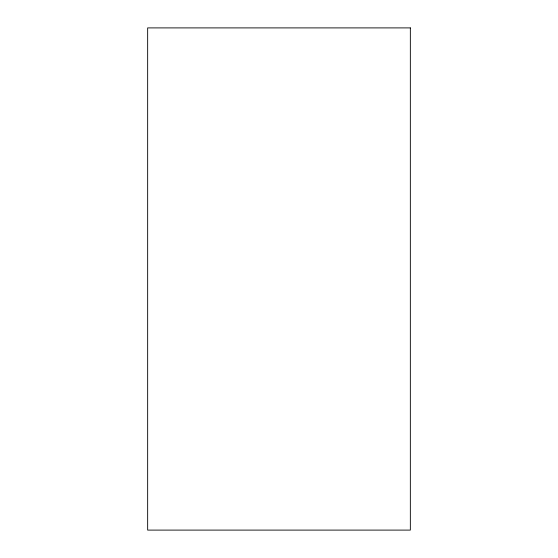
<?xml version="1.0" encoding="UTF-8"?>
<svg xmlns="http://www.w3.org/2000/svg" width="558" height="558" viewBox="0 0 558 558"><rect width="100%" height="100%" fill="white"/><g stroke="black" fill="none" stroke-linecap="round" stroke-linejoin="round"><path stroke-width="0.84" d="M410.346 27.9L147.654 27.9L147.654 530.1L410.346 530.1L410.346 27.9"/></g></svg>
